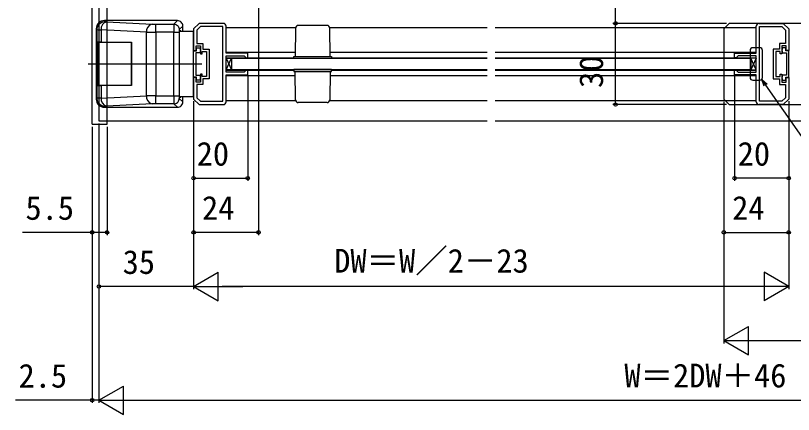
# Model space of a CAD drawing. Units: millimetres, scale not verified. Extents: x -525 to 525, y -783 to 779.
# Drawn here: x -96.3 to 191.2, y -6.2 to 141.2 of the extents above; entities that cross this region are included whole.
import ezdxf
from ezdxf.enums import TextEntityAlignment as Align

# ---------------------------------------------------------------- set-up
doc = ezdxf.new("R2010")
doc.units = ezdxf.units.MM
doc.header["$LTSCALE"] = 4
for name, color, linetype in [('0-2_YKK_11', 7, 'Continuous'), ('0-3_YKK_12', 2, 'Continuous'), ('0-4_YKK_13', 4, 'Continuous'), ('0-6_YKK_D', 6, 'Continuous')]:
    doc.layers.add(name, color=color, linetype=linetype)
doc.styles.add('ＭＳ ゴシック', font='')
doc.styles.get('ＭＳ ゴシック').set_extended_font_data('MS Gothic')

msp = doc.modelspace()

# ---------------------------------------------------------------- linework, layer by layer
at = {"layer": '0-2_YKK_11'}
for points in [[(-19.5, 138.3), (-28.5, 138.3), (-30.5, 136.3), (-30.5, 128.3), (-29.5, 128.3), (-29.5, 130), (-28, 130), (-28, 127.1), (-27.3, 127.1), (-27.3, 127.9), (-25.7, 127.9), (-25.7, 123.3), (-25.7, 118.7), (-27.3, 118.7), (-27.3, 119.5), (-28, 119.5), (-28, 116.6), (-29.5, 116.6), (-29.5, 118.3), (-30.5, 118.3), (-30.5, 110.3), (-28.5, 108.3), (-19.5, 108.3)], [(178.5, 138.3), (187.5, 138.3), (189.5, 136.3), (189.5, 128.3), (188.5, 128.3), (188.5, 130), (187, 130), (187, 127.1), (186.3, 127.1), (186.3, 127.9), (184.7, 127.9), (184.7, 123.3), (184.7, 118.7), (186.3, 118.7), (186.3, 119.5), (187, 119.5), (187, 116.6), (188.5, 116.6), (188.5, 118.3), (189.5, 118.3), (189.5, 110.3), (187.5, 108.3), (178.5, 108.3)], [(-18.5, 109.3), (-18.5, 119.3), (-10.5, 119.3), (-10.5, 121), (-11.1, 121), (-11.3, 120.8), (-11.8, 120.3), (-18.5, 120.3), (-18.5, 126.3), (-11.8, 126.3), (-11.3, 125.8), (-11.1, 125.6), (-10.5, 125.6), (-10.5, 127.3), (-18.5, 127.3), (-18.5, 137.3)], [(177.5, 109.3), (177.5, 119.3), (169.5, 119.3), (169.5, 121), (170.1, 121), (170.3, 120.8), (170.8, 120.3), (177.5, 120.3), (177.5, 126.3), (170.8, 126.3), (170.3, 125.8), (170.1, 125.6), (169.5, 125.6), (169.5, 127.3), (177.5, 127.3), (177.5, 137.3)]]:
    msp.add_lwpolyline(points, dxfattribs=at)
for points in [[(-19.7, 109.5), (-19.7, 137.1), (-28.003, 137.1), (-29.3, 135.803), (-29.3, 130.9), (-27.1, 130.9), (-27.1, 128.8), (-24.8, 128.8), (-24.8, 117.8), (-27.1, 117.8), (-27.1, 115.7), (-29.3, 115.7), (-29.3, 110.797), (-28.003, 109.5)], [(178.7, 109.5), (178.7, 137.1), (187.003, 137.1), (188.3, 135.803), (188.3, 130.9), (186.1, 130.9), (186.1, 128.8), (183.8, 128.8), (183.8, 117.8), (186.1, 117.8), (186.1, 115.7), (188.3, 115.7), (188.3, 110.797), (187.003, 109.5)]]:
    msp.add_lwpolyline(points, close=True, dxfattribs=at)
for centre, start, end in [((-19.5, 137.3), 0.00001, 89.99999), ((178.5, 137.3), 90.00001, 179.99999), ((-19.5, 109.3), 270.00001, 359.99999), ((178.5, 109.3), 180.00001, 269.99999)]:
    msp.add_arc(centre, 1, start, end, dxfattribs=at)
at = {"layer": '0-3_YKK_12'}
for p, q in [((-65.5, 161.8), (-65.5, 102.3)), ((-18.5, 136.8), (7.215, 136.8)), ((19.785, 136.8), (78, 136.8)), ((81, 136.8), (177.5, 136.8)), ((-18.5, 127.6), (7.027, 127.6)), ((20, 127.6), (78, 127.6)), ((81, 127.6), (177.5, 127.6)), ((-18.5, 125.6), (6.5, 125.6)), ((-11.1, 125.6), (-10.999, 125.6)), ((20.5, 125.6), (78, 125.6)), ((81, 125.6), (177.5, 125.6)), ((-18.5, 121), (6.5, 121)), ((20.5, 121), (78, 121)), ((81, 121), (177.5, 121)), ((-18.5, 119), (7.027, 119)), ((19.973, 119), (78, 119)), ((81, 119), (177.5, 119)), ((-18.5, 109.8), (7.215, 109.8)), ((19.785, 109.8), (78, 109.8)), ((81, 109.8), (177.5, 109.8)), ((-65.5, 102.3), (78, 102.3)), ((81, 102.3), (330.5, 102.3))]:
    msp.add_line(p, q, dxfattribs=at)
msp.add_lwpolyline([(330.5, 138.3), (167.5, 138.3), (165.5, 136.3), (165.5, 110.3), (167.5, 108.3), (330.5, 108.3)], dxfattribs=at)
at = {"layer": '0-4_YKK_13'}
for p, q in [((-68, 101.1), (-68, 161.8)), ((-62.5, 101.1), (-62.5, 161.8)), ((-63.504, 139.3), (-63.19, 138.986)), ((-36.497, 139.3), (-63.504, 139.3)), ((-62.607, 138.917), (-45.843, 138.038)), ((-37.789, 138.008), (-36.497, 139.3)), ((-66.186, 135.99), (-66.5, 136.304)), ((-66.5, 136.304), (-66.5, 110.296)), ((-66.186, 110.61), (-66.186, 135.99)), ((-47.964, 135.043), (-64.728, 135.921)), ((-64.728, 135.921), (-64.728, 131.3)), ((-44.429, 138.008), (-37.789, 138.008)), ((-44.429, 135.012), (-44.429, 138.008)), ((-30.5, 135.3), (-35.842, 135.3)), ((-35.81, 135.55), (-35.81, 111.05)), ((-35.26, 135.55), (-35.81, 135.55)), ((-34.5, 137.303), (-35.792, 136.011)), ((-35.26, 135.3), (-35.26, 135.55)), ((-34.5, 135.3), (-34.5, 137.303)), ((7.184, 136.567), (7, 126.05)), ((18.817, 137.55), (8.183, 137.55)), ((20, 126.05), (19.816, 136.567)), ((-47.964, 111.557), (-47.964, 135.043)), ((-37.839, 135.012), (-44.429, 135.012)), ((-44.429, 135.012), (-44.429, 111.588)), ((-37.839, 111.588), (-37.839, 135.012)), ((-64.728, 131.3), (-65.871, 131.3)), ((-65.871, 115.3), (-65.871, 131.3)), ((-64.552, 131.2), (-65.641, 131.2)), ((-65.641, 126.8), (-65.641, 131.2)), ((-64.728, 131.3), (-53.5, 131.3)), ((-53.5, 131.2), (-64.552, 131.2)), ((-53.5, 131.3), (-53.5, 115.3)), ((-53.5, 115.4), (-53.5, 131.2)), ((175.2, 128.3), (175.2, 118.3)), ((178.8, 129.3), (176.2, 129.3)), ((179.8, 118.3), (179.8, 128.3)), ((-18.5, 125.45), (-16.5, 121.15)), ((-18.5, 121.15), (-16.5, 125.45)), ((175.5, 125.3), (81, 125.3)), ((177.5, 125.45), (175.5, 121.15)), ((177.5, 121.15), (175.5, 125.45)), ((-69.5, 123.3), (-27.432, 123.3)), ((81, 121.3), (175.5, 121.3)), ((7.184, 110.033), (7, 120.55)), ((20, 120.55), (19.816, 110.033)), ((-65.871, 115.3), (-64.728, 115.3)), ((-64.552, 115.4), (-65.641, 115.4)), ((-64.728, 115.3), (-64.728, 110.679)), ((-53.5, 115.3), (-64.728, 115.3)), ((-53.5, 115.4), (-64.552, 115.4)), ((176.2, 117.3), (178.8, 117.3)), ((-66.5, 110.296), (-66.186, 110.61)), ((-64.728, 110.679), (-47.964, 111.557)), ((-44.429, 111.588), (-37.839, 111.588)), ((-44.429, 108.592), (-44.429, 111.588)), ((-37.839, 111.588), (-35.842, 111.588)), ((-35.792, 110.589), (-34.5, 109.297)), ((-34.5, 109.297), (-34.5, 111.3)), ((-63.19, 107.614), (-63.504, 107.3)), ((-63.504, 107.3), (-36.497, 107.3)), ((-45.843, 108.562), (-62.607, 107.683)), ((-37.789, 108.592), (-44.429, 108.592)), ((-36.497, 107.3), (-37.789, 108.592)), ((18.817, 109.05), (8.183, 109.05)), ((-68, 101.1), (-62.5, 101.1))]:
    msp.add_line(p, q, dxfattribs=at)
for points in [[(-66.186, 135.99), (-66.154, 136.415), (-66.062, 136.832), (-65.912, 137.232), (-65.707, 137.607), (-65.451, 137.949), (-65.149, 138.251), (-64.807, 138.507), (-64.432, 138.712), (-64.032, 138.862), (-63.615, 138.954), (-63.19, 138.986)], [(-37.789, 138.008), (-37.443, 137.977), (-37.108, 137.886), (-36.792, 137.738), (-36.508, 137.539), (-36.261, 137.292), (-36.062, 137.008), (-35.914, 136.692), (-35.823, 136.357), (-35.792, 136.011)], [(-35.842, 111.3), (-30.5, 111.3), (-30.5, 135.3)], [(-37.839, 135.012), (-35.842, 135.012), (-35.842, 111.588)], [(-65.416, 119.8), (-65.416, 126.8), (-65.641, 126.8)], [(78, 125.3), (-16.5, 125.3), (-16.5, 121.3), (78, 121.3)], [(114.446, 121.3), (175.5, 121.3), (175.5, 125.3), (114.446, 125.3)], [(-65.641, 115.4), (-65.641, 119.8), (-65.416, 119.8)], [(-63.19, 107.614), (-63.615, 107.646), (-64.032, 107.738), (-64.432, 107.888), (-64.807, 108.093), (-65.149, 108.349), (-65.451, 108.651), (-65.707, 108.993), (-65.912, 109.368), (-66.062, 109.768), (-66.154, 110.185), (-66.186, 110.61)], [(-37.789, 108.592), (-37.443, 108.623), (-37.108, 108.714), (-36.792, 108.862), (-36.508, 109.061), (-36.261, 109.308), (-36.062, 109.592), (-35.914, 109.908), (-35.823, 110.243), (-35.792, 110.589)], [(-35.81, 111.05), (-35.26, 111.05), (-35.26, 111.3)]]:
    msp.add_lwpolyline(points, dxfattribs=at)
for points in [[(-30.5, 118.45), (-30.5, 128.15), (-29.4, 128.15), (-29.4, 129.25), (-28.1, 129.25), (-28.1, 128.65), (-27.9, 128.45), (-27.9, 128.35), (-28.1, 128.15), (-28.1, 127.45), (-29.7, 127.45), (-29.7, 119.15), (-28.1, 119.15), (-28.1, 118.45), (-27.9, 118.25), (-27.9, 118.15), (-28.1, 117.95), (-28.1, 117.35), (-29.4, 117.35), (-29.4, 118.45)], [(189.5, 118.45), (189.5, 128.15), (188.4, 128.15), (188.4, 129.25), (187.1, 129.25), (187.1, 128.65), (186.9, 128.45), (186.9, 128.35), (187.1, 128.15), (187.1, 127.45), (188.7, 127.45), (188.7, 119.15), (187.1, 119.15), (187.1, 118.45), (186.9, 118.25), (186.9, 118.15), (187.1, 117.95), (187.1, 117.35), (188.4, 117.35), (188.4, 118.45)], [(-18.5, 125.45), (-16.5, 125.45), (-16.5, 121.15), (-18.5, 121.15)], [(20.5, 125.3), (6.5, 125.3), (6.5, 126.05), (20.5, 126.05)], [(177.5, 125.45), (175.5, 125.45), (175.5, 121.15), (177.5, 121.15)], [(20.5, 121.3), (6.5, 121.3), (6.5, 120.55), (20.5, 120.55)]]:
    msp.add_lwpolyline(points, close=True, dxfattribs=at)
for centre, radius, start, end in [((-63.506, 136.306), 2.994, 89.96782, 180.03218), ((-61.987, 136.229), 2.759, 102.98938, 186.40774), ((-62.653, 141.038), 2.121, 255.33304, 271.24019), ((-45.223, 135.35), 2.759, 102.98938, 186.40774), ((-44.512, 166.786), 28.778, 267.34813, 270.16471), ((-36.496, 137.304), 1.996, 359.96796, 90.03204), ((-64.938, 146.976), 11.057, 263.52066, 271.0879), ((6.342, 135.778), 44.187, 177.1073, 180.99321), ((-30.422, 135.243), 5.425, 171.86503, 182.44066), ((8.183, 136.55), 1, 90, 179), ((18.817, 136.55), 1, 1, 90), ((-44.675, 310.25), 175.238, 268.92448, 270.08052), ((176.2, 128.3), 1, 90, 180), ((178.8, 128.3), 1, 0, 90), ((176.2, 118.3), 1, 180, 270), ((178.8, 118.3), 1, 270, 0), ((-63.506, 110.294), 2.994, 179.96782, 270.03218), ((-64.76, 95.853), 14.826, 89.87498, 95.51645), ((-61.881, 110.446), 2.857, 175.32403, 255.27885), ((-45.117, 111.325), 2.857, 175.32403, 255.27885), ((-44.599, -72.382), 183.971, 89.94692, 91.04808), ((14.918, 110.964), 52.761, 179.32261, 182.57688), ((-36.496, 109.296), 1.996, 269.96796, 0.03204), ((-30.422, 111.357), 5.425, 177.55934, 188.13497), ((8.183, 110.05), 1, 181, 270), ((18.817, 110.05), 1, 270, 359), ((-62.653, 105.562), 2.121, 88.75981, 104.66696), ((-44.512, 79.814), 28.778, 89.83529, 92.65187)]:
    msp.add_arc(centre, radius, start, end, dxfattribs=at)
at = {"layer": '0-6_YKK_D'}
for p, q in [((-6.5, 148.8), (-6.5, 60.1)), ((125.5, 138.3), (125.5, 147.8)), ((166.5, 138.3), (124.5, 138.3)), ((162.5, 138.3), (124.5, 138.3)), ((125.5, 108.3), (125.5, 138.3)), ((-10.5, 118.8), (-10.5, 80.1)), ((169.5, 118.8), (169.5, 80.1)), ((-30.5, 109.507), (-30.5, 40.1)), ((-30.5, 109.507), (-30.5, 40.1)), ((-30.5, 109.507), (-30.5, 60.1)), ((-30.5, 109.507), (-30.5, 80.1)), ((165.5, 109.3), (165.5, 60.1)), ((165.5, 109.3), (165.5, 20.1)), ((189.5, 109.507), (189.5, 40.1)), ((189.5, 109.507), (189.5, 60.1)), ((189.5, 109.507), (189.5, 80.1)), ((166.5, 108.3), (124.5, 108.3)), ((-65.5, 101.3), (-65.5, 40.1)), ((-65.5, 101.3), (-65.5, -1.9)), ((-65.5, 101.3), (-65.5, -1.9)), ((-68, 100.1), (-68, -1.9)), ((-68, 100.1), (-68, 60.1)), ((-62.5, 100.1), (-62.5, 60.1)), ((-30.5, 81.1), (-10.5, 81.1)), ((189.5, 81.1), (169.5, 81.1)), ((-6.5, 61.1), (-30.5, 61.1)), ((165.5, 61.1), (189.5, 61.1)), ((-30.5, 41.1), (-21.407, 46.35)), ((-21.407, 35.85), (-21.407, 46.35)), ((189.5, 41.1), (180.407, 46.35)), ((180.407, 46.35), (180.407, 35.85)), ((-30.5, 41.1), (-65.5, 41.1)), ((-30.5, 41.1), (-21.407, 35.85)), ((-30.5, 41.1), (-12.313, 41.1)), ((179, 41.1), (-20, 41.1)), ((189.5, 41.1), (171.313, 41.1)), ((189.5, 41.1), (180.407, 35.85)), ((165.5, 21.1), (174.593, 26.35)), ((174.593, 15.85), (174.593, 26.35)), ((165.5, 21.1), (174.593, 15.85)), ((165.5, 21.1), (183.687, 21.1)), ((176, 21.1), (375, 21.1)), ((-65.5, -0.9), (-56.407, 4.35)), ((-56.407, -6.15), (-56.407, 4.35)), ((-68, -0.9), (-96.327, -0.9)), ((-65.5, -0.9), (-68, -0.9)), ((-65.5, -0.9), (-62.95, -0.9)), ((-65.5, -0.9), (-56.407, -6.15)), ((-65.5, -0.9), (-47.313, -0.9)), ((-55, -0.9), (410, -0.9))]:
    msp.add_line(p, q, dxfattribs=at)
for points in [[(180.41, 115.112), (179.507, 117.593), (181.529, 115.896)], [(179.507, 117.593), (180.97, 115.504), (220.814, 58.6), (304.712, 58.6)], [(-62.5, 61.1), (-68, 61.1), (-93.777, 61.1)]]:
    msp.add_lwpolyline(points, dxfattribs=at)
for centre in [(125.5, 138.3), (125.5, 138.3), (125.5, 108.3), (-30.5, 81.1), (-10.5, 81.1), (169.5, 81.1), (189.5, 81.1), (-68, 61.1), (-62.5, 61.1), (-30.5, 61.1), (-6.5, 61.1), (165.5, 61.1), (189.5, 61.1), (-65.5, 41.1), (-68, -0.9)]:
    msp.add_circle(centre, 0.637, dxfattribs=at)

# ---------------------------------------------------------------- texts
at = {"layer": '0-6_YKK_D', "style": 'ＭＳ ゴシック'}
msp.add_text('30', height=8.798, rotation=90, dxfattribs=at).set_placement((123.5, 114.436), align=Align.BOTTOM_LEFT)
for s, p in [('20', (-29.364, 83.1)), ('20', (170.636, 83.1)), ('5.5', (-92.664, 63.1)), ('24', (-27.398, 63.1)), ('24', (168.602, 63.1)), ('DW＝W／2－23', (21.477, 43.577)), ('35', (-56.727, 43.1)), ('2.5', (-95.214, 1.1)), ('W＝2DW＋46', (128.75, 1.168))]:
    msp.add_text(s, height=8.798, dxfattribs=at).set_placement(p, align=Align.BOTTOM_LEFT)

doc.saveas('drawing.dxf')
